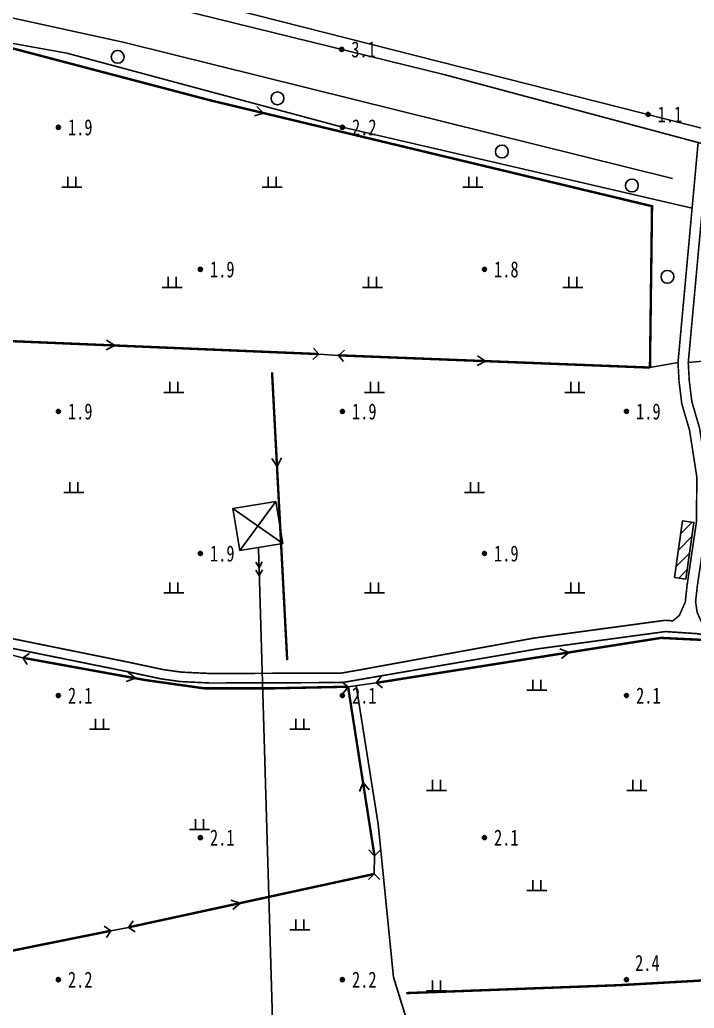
# Model space of a CAD drawing. Header units: metres. Extents: x 494039 to 619385, y 3351420 to 3402703.
# Drawn here: x 538940.7 to 539109, y 3374138.9 to 3374385.4 of the extents above; entities that cross this region are included whole.
import ezdxf
from ezdxf.enums import TextEntityAlignment as Align

# ---------------------------------------------------------------- set-up
doc = ezdxf.new("R2010")
doc.units = ezdxf.units.M
for name, pattern in [('2180', [0]), ('8521', [0]), ('9376', [0]), ('9610', [0])]:
    doc.linetypes.add(name, pattern=pattern)
for name, color, linetype in [('210100', 130, 'Continuous'), ('220200', 130, 'Continuous'), ('220900', 130, '2180'), ('261301', 141, 'Continuous'), ('310300', 8, 'Continuous'), ('420500', 8, 'Continuous'), ('510303', 8, 'Continuous'), ('541000', 8, 'Continuous'), ('720100', 8, 'Continuous'), ('760201', 8, '8521'), ('810100', 8, '9610'), ('810302', 8, 'Continuous'), ('810501', 8, 'Continuous'), ('810510', 8, 'Continuous')]:
    doc.layers.add(name, color=color, linetype=linetype)

# ---------------------------------------------------------------- blocks, each defined once
blk = doc.blocks.new('gu')
at = {"flags": 128}
for points in [[(3.75, 0), (-3.75, 0)], [(2.71, -0.6), (3.75, 0), (3.75, 0), (2.71, 0.6)]]:
    blk.add_lwpolyline(points, dxfattribs=at)
blk = doc.blocks.new('p_point')
for radius in [0.25, 0.2, 0.15, 0.1, 0.05]:
    blk.add_circle((0, 0), radius)
blk.add_point((0, 0))
blk = doc.blocks.new('v1')
blk.add_circle((0, 0), 0.8)
blk = doc.blocks.new('vm')
at = {"linetype": 'Continuous'}
for p, q in [((-0.5, 0), (-0.5, 1.3)), ((0.5, 1.3), (0.5, 0)), ((1.25, 0), (-1.25, 0))]:
    blk.add_line(p, q, dxfattribs=at)
blk = doc.blocks.new('gc013a')
at = {"linetype": 'Continuous'}
blk.add_line((0.5, 0), (4, 0), dxfattribs=at)
at = {"linetype": 'Continuous', "flags": 128}
for points in [[(2.31, -0.4), (3, 0), (2.31, 0.4)], [(3.31, -0.4), (4, 0), (3.31, 0.4)]]:
    blk.add_lwpolyline(points, dxfattribs=at)
blk = doc.blocks.new('1-3&1-4')
at = {"layer": '310300', "linetype": 'Continuous'}
h = blk.add_hatch(dxfattribs=at)
h.set_pattern_fill('ANSI31', color=8, scale=20, style=0)
h.set_pattern_definition([(45, (0, 0), (-1.767766953, 1.767766953), [])])
h.paths.add_polyline_path([(539106.8564, 3374245.9319), (539104.0415, 3374246.3299), (539106.0398, 3374260.4643), (539108.8547, 3374260.0663)])
at = {"layer": '210100', "color": 141, "linetype": 'Continuous', "elevation": 1.1, "flags": 128}
blk.add_lwpolyline([(538954.4798, 3374398.15), (539152.7652, 3374347.7496), (539222.1288, 3374331.6531)], dxfattribs=at)
at = {"layer": '220200', "color": 141, "linetype": 'Continuous', "const_width": 0.6, "flags": 128}
for points in [[(538924.1513, 3374382.1602), (538988.1388, 3374365.3493), (539098.4242, 3374338.9248), (539097.9074, 3374298.6771)], [(538914.791, 3374306.2718), (539015.2915, 3374302.0492)], [(539029.6295, 3374220.0543), (539100.6511, 3374231.2664), (539134.7828, 3374229.6197), (539195.0176, 3374230.759), (539227.6125, 3374220.6461), (539230.4149, 3374220.1797)], [(539029.1878, 3374176.9579), (539022.6046, 3374219.0908)]]:
    blk.add_lwpolyline(points, dxfattribs=at)
for points, elevation in [([(539020.1774, 3374301.7298), (539097.9074, 3374298.6771)], 2.2997), ([(539003.6418, 3374297.5088), (539007.4217, 3374225.72)], 2.2997), ([(538941.4744, 3374226.3065), (538972.1909, 3374220.7283), (538986.672, 3374218.6946), (539003.6237, 3374218.6836), (539022.6046, 3374219.0908)], 2.12), ([(538967.8467, 3374159.085), (539029.1541, 3374172.3982)], 2.6915), ([(538882.8918, 3374141.9805), (538963.4597, 3374158.2312)], 2.6915), ([(539037.1008, 3374142.6831), (539090.2697, 3374144.6618), (539230.594, 3374152.5938)], 2.1214)]:
    blk.add_lwpolyline(points, dxfattribs=dict(at, elevation=elevation))
at = {"layer": '220900', "color": 141, "linetype": 'Continuous'}
for p, q in [((539015.2915, 3374302.0492), (539013.9726, 3374303.5527)), ((539020.1774, 3374301.7298), (539021.6809, 3374303.0487)), ((539015.2915, 3374302.0492), (539013.788, 3374300.7303)), ((539020.1774, 3374301.7298), (539021.4963, 3374300.2263)), ((538941.4744, 3374226.3065), (538943.1794, 3374227.3519)), ((538941.4744, 3374226.3065), (538942.5198, 3374224.6015)), ((539029.6295, 3374220.0543), (539030.8384, 3374221.6476)), ((539022.6046, 3374219.0908), (539021.0113, 3374220.2997)), ((539022.6046, 3374219.0908), (539021.3957, 3374217.4975)), ((539029.6295, 3374220.0543), (539031.2228, 3374218.8454)), ((539029.1878, 3374176.9579), (539027.7841, 3374178.3825)), ((539029.1878, 3374176.9579), (539030.6124, 3374178.3616)), ((539029.1541, 3374172.3982), (539027.7295, 3374170.9945)), ((539029.1541, 3374172.3982), (539030.5578, 3374170.9736)), ((538967.8467, 3374159.085), (538968.9647, 3374160.7433)), ((538963.4597, 3374158.2312), (538961.8014, 3374159.3492)), ((538963.4597, 3374158.2312), (538962.3417, 3374156.5729)), ((538967.8467, 3374159.085), (538969.505, 3374157.967))]:
    blk.add_line(p, q, dxfattribs=at)
at = {"layer": '220900', "color": 141, "linetype": '2180', "flags": 128}
for points, elevation in [([(539015.2915, 3374302.0492), (539020.1774, 3374301.7298)], 2.2997), ([(538937.1912, 3374227.3338), (538941.4744, 3374226.3065)], 2.12), ([(539022.6046, 3374219.0908), (539029.6295, 3374220.0543)], 2.12), ([(539029.1878, 3374176.9579), (539029.1541, 3374172.3982)], 2.6915), ([(538963.4597, 3374158.2312), (538967.8467, 3374159.085)], 2.6915)]:
    blk.add_lwpolyline(points, dxfattribs=dict(at, elevation=elevation))
at = {"layer": '310300', "color": 8, "linetype": 'Continuous', "elevation": 4.9944, "flags": 128}
blk.add_lwpolyline([(539106.8564, 3374245.9319), (539104.0415, 3374246.3299), (539106.0398, 3374260.4643), (539108.8547, 3374260.0663)], close=True, dxfattribs=at)
at = {"layer": '420500', "color": 8, "linetype": 'Continuous', "const_width": 0.4, "flags": 128}
for points in [[(539103.6623, 3374235.5229), (539105.2395, 3374236.8767), (539106.7181, 3374240.2079), (539107.1574, 3374244.299), (539109.4995, 3374260.1999), (539109.6024, 3374271.3523), (539107.7868, 3374283.0403), (539105.846, 3374289.665), (539105.1642, 3374295.2318), (539104.9025, 3374299.9609), (539109.9217, 3374354.8196)], [(539110.8825, 3374234.9568), (539109.688, 3374237.5923), (539109.2902, 3374240.2606), (539109.6892, 3374243.9768), (539112.0495, 3374260.0013), (539112.156, 3374271.5376), (539110.2827, 3374283.5973), (539108.3535, 3374290.1823), (539107.7073, 3374295.4577), (539107.4607, 3374299.9149), (539112.423, 3374354.1513)], [(538834.7697, 3374229.0913), (538836.5664, 3374226.8342), (538840.5946, 3374225.7766), (538851.2186, 3374225.5), (538874.3369, 3374225.38), (538899.9599, 3374229.0469), (538920.4138, 3374233.3313), (538924.2025, 3374233.5444), (538929.7028, 3374232.9307), (538967.5583, 3374225.2637), (538976.4525, 3374223.3711), (538980.9882, 3374222.7317), (538988.3633, 3374222.3821), (539020.9918, 3374222.4992), (539025.4345, 3374223.2723)], [(539025.4345, 3374223.2723), (539069.1993, 3374231.2586), (539101.6835, 3374235.6535), (539103.6623, 3374235.5229)], [(539025.8407, 3374220.9381), (539069.6382, 3374228.4946), (539101.7798, 3374232.8432), (539109.5673, 3374232.3292), (539116.8434, 3374231.2023), (539143.7519, 3374231.6494), (539175.9895, 3374233.4382), (539192.4989, 3374234.1846), (539200.4771, 3374233.5043), (539209.0825, 3374231.2842), (539221.5637, 3374228.5779), (539229.0264, 3374227.1656), (539233.0064, 3374224.1932)], [(538832.489, 3374222.4087), (538834.3339, 3374223.3931), (538838.7338, 3374222.4445), (538851.1634, 3374222.1624), (538874.4994, 3374223.0098), (538900.3711, 3374226.7123), (538920.725, 3374230.9757), (538924.1372, 3374231.1677), (538929.3343, 3374230.5879), (538967.0771, 3374222.9438), (538976.0401, 3374221.0366), (538980.7663, 3374220.3703), (538988.3114, 3374220.0126), (539021.2006, 3374220.1306), (539025.8407, 3374220.9381)]]:
    blk.add_lwpolyline(points, dxfattribs=at)
at = {"layer": '510303', "color": 8, "linetype": 'Continuous'}
for p, q in [((539006.3069, 3374254.8149), (538993.8823, 3374263.5412)), ((539004.6005, 3374265.2876), (538995.5887, 3374253.0685))]:
    blk.add_line(p, q, dxfattribs=at)
at = {"layer": '510303', "color": 8, "linetype": 'Continuous', "elevation": 3.0051, "flags": 128}
blk.add_lwpolyline([(539004.6005, 3374265.2876), (539006.3069, 3374254.8149), (538995.5887, 3374253.0685), (538993.8823, 3374263.5412)], close=True, dxfattribs=at)
at = {"layer": '541000', "color": 8, "linetype": 'Continuous'}
blk.add_line((539007.9507, 3373996.3655), (539000.3336, 3374251.1816), dxfattribs=at)
at = {"layer": '760201', "color": 8, "linetype": '8521', "flags": 128}
for points in [[(538947.0039, 3374396.2495), (539046.8215, 3374371.6793), (539154.2984, 3374342.9627), (539221.1065, 3374327.3003)], [(539108.4257, 3374338.4682), (539021.1925, 3374358.6008), (538952.4395, 3374377.0822), (538924.1513, 3374382.1602)], [(539024.6563, 3374219.3722), (539030.0938, 3374184.7802), (539033.9435, 3374146.6805), (539040.5149, 3374125.4034), (539050.7111, 3374088.0689), (539059.1148, 3374060.7514), (539041.2605, 3374043.0218), (539048.4214, 3374023.2498), (539066.1558, 3374030.7151), (539115.702, 3374050.1882), (539137.2562, 3374060.006), (539203.7461, 3374069.1266), (539226.7909, 3374072.4896)]]:
    blk.add_lwpolyline(points, dxfattribs=at)
at = {"layer": '810100', "color": 8, "linetype": '9610', "flags": 128}
blk.add_lwpolyline([(539107.4607, 3374299.9149), (539122.1232, 3374301.2703), (539130.4145, 3374309.7968)], dxfattribs=at)
at = {"layer": '810100', "color": 8, "linetype": '9610', "elevation": 2.2072, "flags": 128}
blk.add_lwpolyline([(539097.9074, 3374298.6771), (539104.9025, 3374299.9609)], dxfattribs=at)
at = {"layer": '810510', "color": 8, "linetype": '9376', "elevation": 2.2135, "flags": 128}
blk.add_lwpolyline([(538921.2254, 3374389.696), (538966.8141, 3374379.7645)], dxfattribs=at)
at = {"layer": '810510', "color": 8, "linetype": '9376', "flags": 128}
blk.add_lwpolyline([(538966.8141, 3374379.7645), (539103.5023, 3374345.8279)], dxfattribs=at)
at = {"layer": '261301', "color": 141, "linetype": 'Continuous', "xscale": 2, "yscale": 2}
for p, rotation in [((538994.2571, 3374363.8834, 2.161), 346.5248744951218), ((538956.9064, 3374304.5023, 2.4469), 357.5944190970494), ((539049.4253, 3374300.5811, 2.2997), 357.7491177017346), ((539004.4837, 3374281.5197, 2.2997), 273.0143893798373), ((539070.2982, 3374226.4746, 2.1208), 8.972519071748692), ((538962.1753, 3374222.5472, 2.12), 349.704790258098), ((539027.4892, 3374187.8294, 2.5441), 98.88105628367744), ((538988.3213, 3374163.5312, 2.6915), 12.249837659897)]:
    blk.add_blockref('gu', p, dxfattribs=dict(at, rotation=rotation))
at = {"layer": '541000', "color": 8, "linetype": 'Continuous', "xscale": 2, "yscale": 2, "rotation": 271.712191513288}
blk.add_blockref('gc013a', (539000.2246, 3374254.8283), dxfattribs=at)
at = {"layer": '720100', "color": 8, "linetype": 'Continuous', "xscale": 2, "yscale": 2, "zscale": 2}
for p in [(539021.0034, 3374378.0344, 3.1268), (539097.4403, 3374361.8122, 1.1), (538950.3378, 3374358.6007, 1.9173), (539021.1925, 3374358.6008, 2.1515), (538985.7651, 3374323.1734, 1.8832), (539056.6199, 3374323.1735, 1.8335), (538950.3376, 3374287.7459, 1.9), (539021.1924, 3374287.746, 1.9153), (539092.0472, 3374287.7462, 1.9066), (538985.7649, 3374252.3186, 1.9318), (539056.6197, 3374252.3187, 1.9061), (538950.3375, 3374216.8911, 2.1), (539021.1923, 3374216.8912, 2.0789), (539092.047, 3374216.8914, 2.1), (538985.7648, 3374181.4638, 2.0613), (539056.6196, 3374181.4639, 2.115), (538950.3373, 3374146.0363, 2.1879), (539021.1921, 3374146.0365, 2.2452), (539092.0469, 3374146.0366, 2.3699)]:
    blk.add_blockref('p_point', p, dxfattribs=at)
at = {"layer": '810302', "color": 8, "linetype": 'Continuous', "xscale": 2, "yscale": 2}
for p in [(538953.7044, 3374343.6771), (539003.7044, 3374343.6771), (539053.7044, 3374343.6771), (538978.7044, 3374318.6771), (539028.7044, 3374318.6771), (539078.7044, 3374318.6771), (538979.1661, 3374292.4992), (539029.1661, 3374292.4992), (539079.1661, 3374292.4992), (538954.1661, 3374267.4992), (539054.1661, 3374267.4992), (538979.1661, 3374242.4992), (539029.1661, 3374242.4992), (539079.1661, 3374242.4992), (539069.6563, 3374218.2497), (538960.5757, 3374208.4771), (539010.5757, 3374208.4771), (539044.6563, 3374193.2497), (539094.6563, 3374193.2497), (538985.5757, 3374183.4771), (539069.6563, 3374168.2497), (539010.5757, 3374158.4771), (539044.6563, 3374143.2497)]:
    blk.add_blockref('vm', p, dxfattribs=at)
at = {"layer": '810501', "color": 8, "linetype": 'Continuous', "xscale": 2, "yscale": 2}
for p in [(538965.1314, 3374376.1609, 3.3567), (539005.001, 3374365.8114, 3.3567), (539060.9662, 3374352.5497, 3.3567), (539093.405, 3374344.0781, 3.3567), (539102.2665, 3374321.3142, 3.3567)]:
    blk.add_blockref('v1', p, dxfattribs=at)
at = {"layer": '720100', "color": 8, "width": 0.75}
for s, p in [('3.1', (539023.4034, 3374378.0344, 3.1268)), ('1.1', (539099.8403, 3374361.8122, 1.1)), ('1.9', (538952.7378, 3374358.6007, 1.9173)), ('2.2', (539023.5925, 3374358.6008, 2.1515)), ('1.9', (538988.1651, 3374323.1734, 1.8832)), ('1.8', (539059.0199, 3374323.1735, 1.8335)), ('1.9', (538952.7376, 3374287.7459, 1.9)), ('1.9', (539023.5924, 3374287.746, 1.9153)), ('1.9', (539094.4472, 3374287.7462, 1.9066)), ('1.9', (538988.1649, 3374252.3186, 1.9318)), ('1.9', (539059.0197, 3374252.3187, 1.9061)), ('2.1', (538952.7375, 3374216.8911, 2.1)), ('2.1', (539023.5923, 3374216.8912, 2.0789)), ('2.1', (539094.447, 3374216.8914, 2.1)), ('2.1', (538988.1648, 3374181.4638, 2.0613)), ('2.1', (539059.0196, 3374181.4639, 2.115)), ('2.4', (539094.2035, 3374150.2125, 2.3699)), ('2.2', (538952.7373, 3374146.0363, 2.1879)), ('2.2', (539023.5921, 3374146.0365, 2.2452))]:
    blk.add_text(s, height=4, dxfattribs=at).set_placement(p, align=Align.MIDDLE_LEFT)

msp = doc.modelspace()

# ---------------------------------------------------------------- block references
msp.add_blockref('1-3&1-4', (0, 0))

doc.saveas('drawing.dxf')
